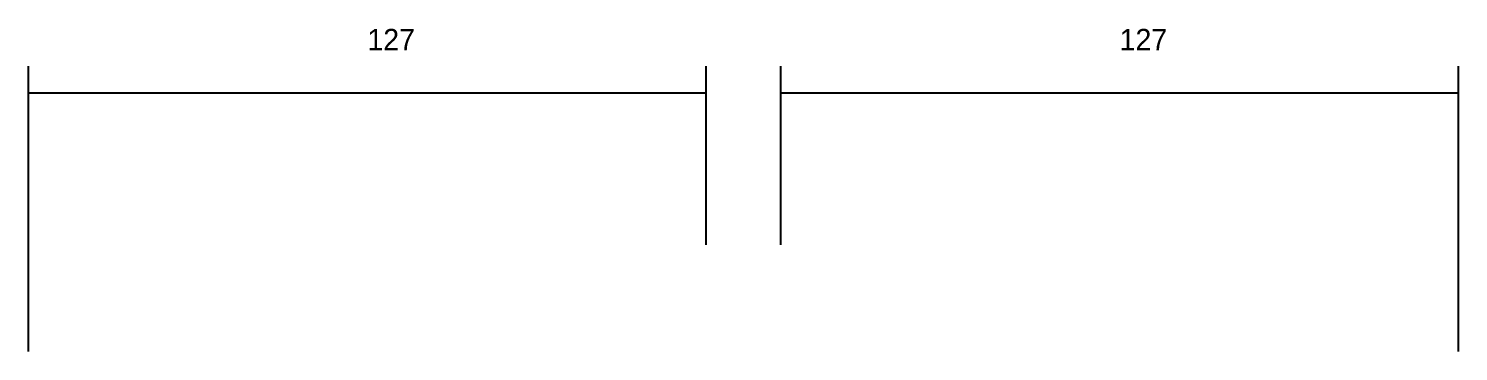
# Model space of a CAD drawing. Header units: metres. Extents: x 1764 to 5841, y -4497 to -3400.
# Drawn here: x 2153.7 to 2421.7, y -4470.5 to -4409.9 of the extents above; entities that cross this region are included whole.
import ezdxf

# ---------------------------------------------------------------- set-up
doc = ezdxf.new("R2010")
doc.units = ezdxf.units.M
doc.layers.add('COTA', color=241, linetype='Continuous')

msp = doc.modelspace()

# ---------------------------------------------------------------- linework, layer by layer
at = {"layer": 'COTA'}
for p, q in [((2153.7, -4470.5), (2153.7, -4417)), ((2280.7, -4450.5), (2280.7, -4417)), ((2294.7, -4450.5), (2294.7, -4417)), ((2421.7, -4470.5), (2421.7, -4417)), ((2153.7, -4422), (2280.7, -4422)), ((2294.7, -4422), (2421.7, -4422))]:
    msp.add_line(p, q, dxfattribs=at)

# ---------------------------------------------------------------- texts
for p in [(2217.2, -4414), (2358.2, -4414)]:
    msp.add_text('127', height=4, dxfattribs=at).set_placement(p)

doc.saveas('drawing.dxf')
